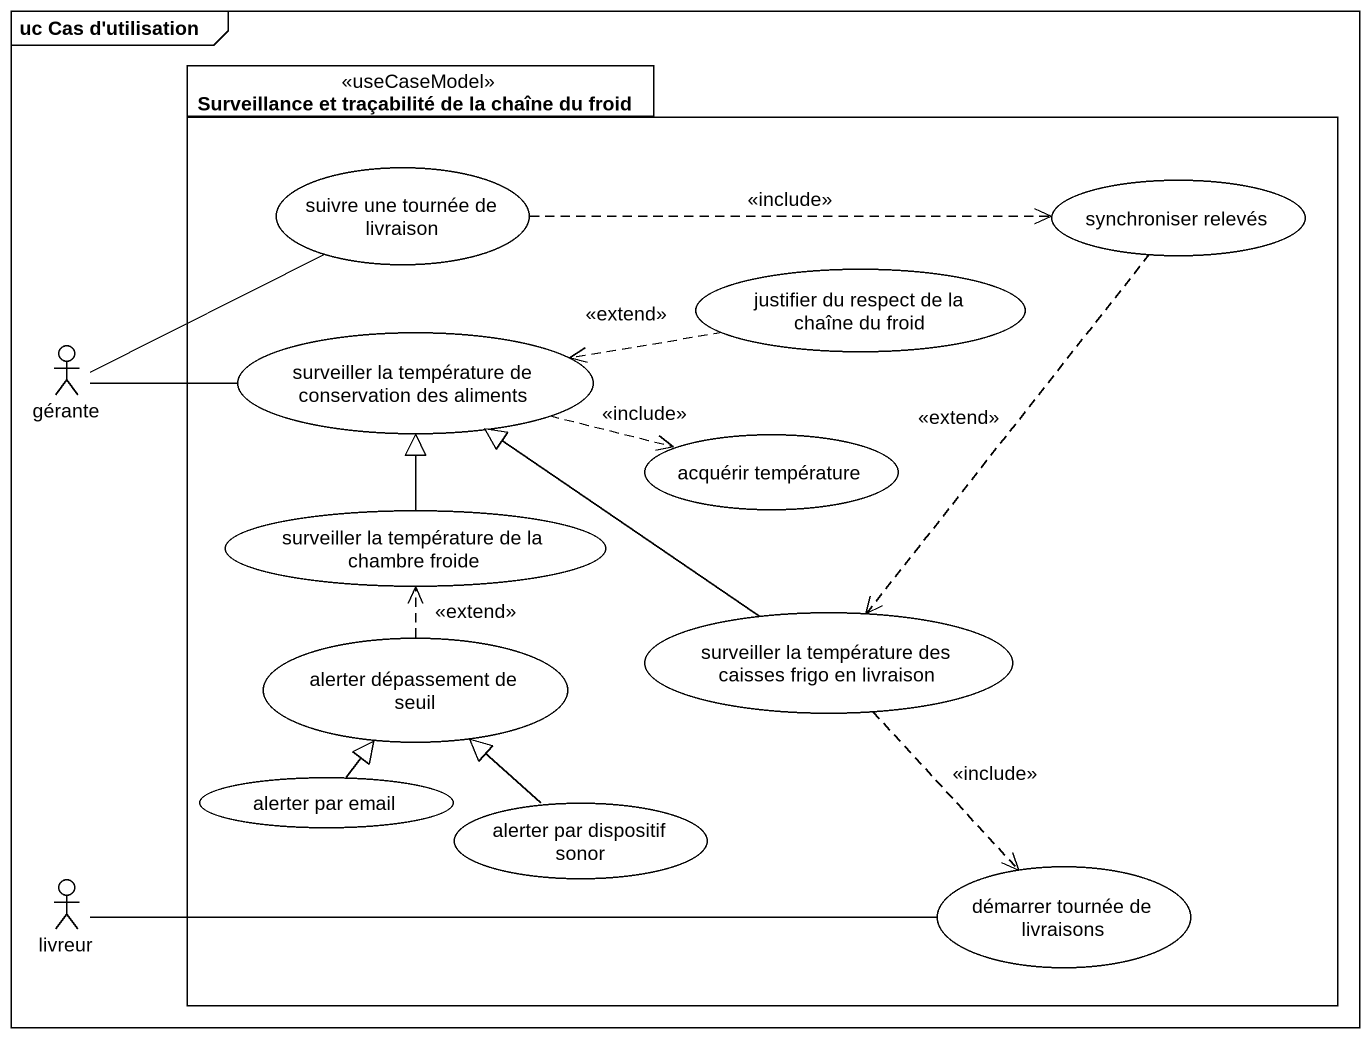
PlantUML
@startuml
mainframe uc Cas d'utilisation
package "Surveillance et traçabilité de la chaîne du froid" as Surveillance_et_traçabilité <<useCaseModel>> {
  usecase "suivre une tournée de livraison" as suivre_une_tournée_de
  usecase "synchroniser relevés" as synchroniser_relevés
  usecase "justifier du respect de la chaîne du froid" as justifier_du_respect_de_la
  usecase "surveiller la température de conservation des aliments" as surveiller_la_température
  usecase "acquérir température" as acquérir_température
  usecase "surveiller la température de la chambre froide" as surveiller_la_température_2
  usecase "surveiller la température des caisses frigo en livraison" as surveiller_la_température_3
  usecase "alerter dépassement de seuil" as alerter_dépassement_de_seuil
  usecase "alerter par email" as alerter_par_email
  usecase "alerter par dispositif sonor" as alerter_par_dispositif_sonor
  usecase "démarrer tournée de livraisons" as démarrer_tournée_de
}
actor gérante
actor livreur
suivre_une_tournée_de .right.> synchroniser_relevés : <<include>>
synchroniser_relevés ..> surveiller_la_température_3 : <<extend>>
justifier_du_respect_de_la .left.> surveiller_la_température : <<extend>>
gérante -right- suivre_une_tournée_de
gérante -right- surveiller_la_température
surveiller_la_température .right.> acquérir_température : <<include>>
surveiller_la_température_2 -up-|> surveiller_la_température
surveiller_la_température_3 -up-|> surveiller_la_température
surveiller_la_température_3 ..> démarrer_tournée_de : <<include>>
alerter_dépassement_de_seuil .up.> surveiller_la_température_2 : <<extend>>
alerter_par_email -up-|> alerter_dépassement_de_seuil
alerter_par_dispositif_sonor -up-|> alerter_dépassement_de_seuil
livreur -right- démarrer_tournée_de
@enduml
